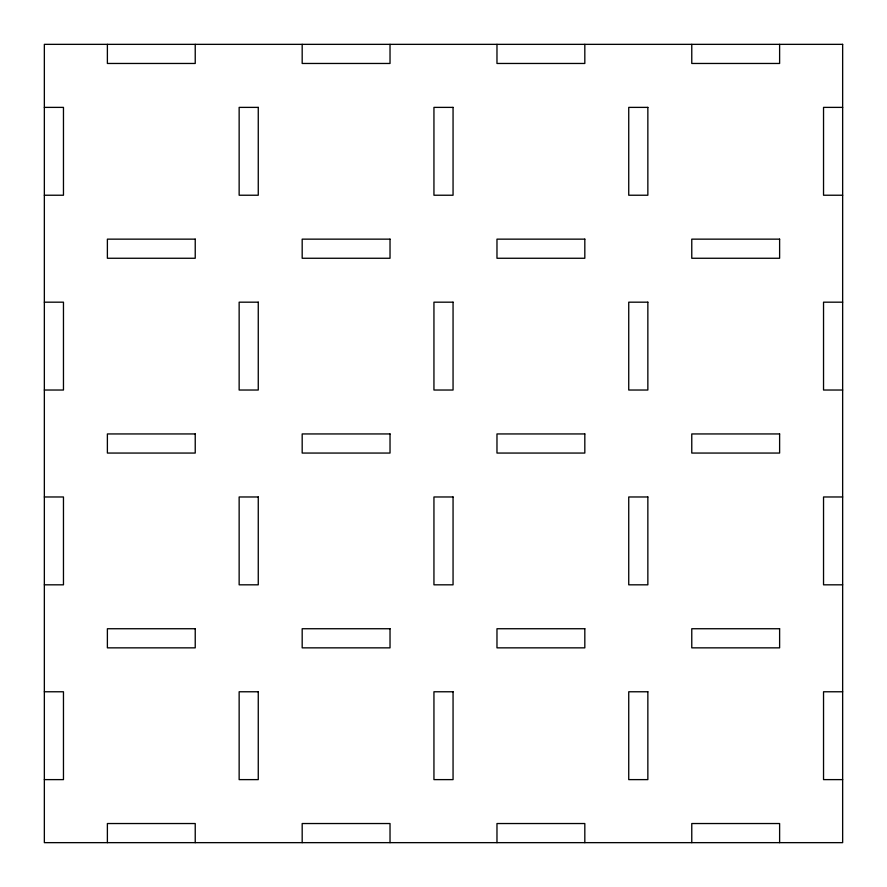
<?xml version="1.0" encoding="UTF-8"?>
<svg xmlns="http://www.w3.org/2000/svg" width="887" height="887" viewBox="0 0 887 887"><rect width="100%" height="100%" fill="white"/><g stroke="black" fill="none" stroke-linecap="round" stroke-linejoin="round"><path stroke-width="1.33" d="M44.35 107.382L63.465 107.382L63.465 195.229L44.35 195.229M842.65 107.382L823.535 107.382L823.535 195.229L842.65 195.229M44.35 302.179L63.465 302.179L63.465 390.025L44.35 390.025M842.65 302.179L823.535 302.179L823.535 390.025L842.65 390.025M44.35 496.975L63.465 496.975L63.465 584.821L44.35 584.821M842.65 496.975L823.535 496.975L823.535 584.821L842.65 584.821M44.35 691.771L63.465 691.771L63.465 779.618L44.35 779.618M842.65 691.771L823.535 691.771L823.535 779.618L842.65 779.618M779.618 44.35L779.618 63.465L691.771 63.465L691.771 44.35M779.618 842.65L779.618 823.535L691.771 823.535L691.771 842.65M584.821 44.35L584.821 63.465L496.975 63.465L496.975 44.35M584.821 842.65L584.821 823.535L496.975 823.535L496.975 842.65M390.025 44.35L390.025 63.465L302.179 63.465L302.179 44.35M390.025 842.65L390.025 823.535L302.179 823.535L302.179 842.65M195.229 44.35L195.229 63.465L107.382 63.465L107.382 44.35M195.229 842.65L195.229 823.535L107.382 823.535L107.382 842.65M842.65 44.35L44.35 44.35L44.35 842.65L842.65 842.65L842.65 44.35M258.261 107.382L239.146 107.382L239.146 195.229L258.261 195.229L258.261 107.382M453.057 107.382L433.943 107.382L433.943 195.229L453.057 195.229L453.057 107.382M647.854 107.382L628.739 107.382L628.739 195.229L647.854 195.229L647.854 107.382M195.229 239.146L107.382 239.146L107.382 258.261L195.229 258.261L195.229 239.146M390.025 239.146L302.179 239.146L302.179 258.261L390.025 258.261L390.025 239.146M584.821 239.146L496.975 239.146L496.975 258.261L584.821 258.261L584.821 239.146M779.618 239.146L691.771 239.146L691.771 258.261L779.618 258.261L779.618 239.146M258.261 302.179L239.146 302.179L239.146 390.025L258.261 390.025L258.261 302.179M453.057 302.179L433.943 302.179L433.943 390.025L453.057 390.025L453.057 302.179M647.854 302.179L628.739 302.179L628.739 390.025L647.854 390.025L647.854 302.179M195.229 433.943L107.382 433.943L107.382 453.057L195.229 453.057L195.229 433.943M390.025 433.943L302.179 433.943L302.179 453.057L390.025 453.057L390.025 433.943M584.821 433.943L496.975 433.943L496.975 453.057L584.821 453.057L584.821 433.943M779.618 433.943L691.771 433.943L691.771 453.057L779.618 453.057L779.618 433.943M258.261 496.975L239.146 496.975L239.146 584.821L258.261 584.821L258.261 496.975M453.057 496.975L433.943 496.975L433.943 584.821L453.057 584.821L453.057 496.975M647.854 496.975L628.739 496.975L628.739 584.821L647.854 584.821L647.854 496.975M195.229 628.739L107.382 628.739L107.382 647.854L195.229 647.854L195.229 628.739M390.025 628.739L302.179 628.739L302.179 647.854L390.025 647.854L390.025 628.739M584.821 628.739L496.975 628.739L496.975 647.854L584.821 647.854L584.821 628.739M779.618 628.739L691.771 628.739L691.771 647.854L779.618 647.854L779.618 628.739M258.261 691.771L239.146 691.771L239.146 779.618L258.261 779.618L258.261 691.771M453.057 691.771L433.943 691.771L433.943 779.618L453.057 779.618L453.057 691.771M647.854 691.771L628.739 691.771L628.739 779.618L647.854 779.618L647.854 691.771"/></g></svg>
